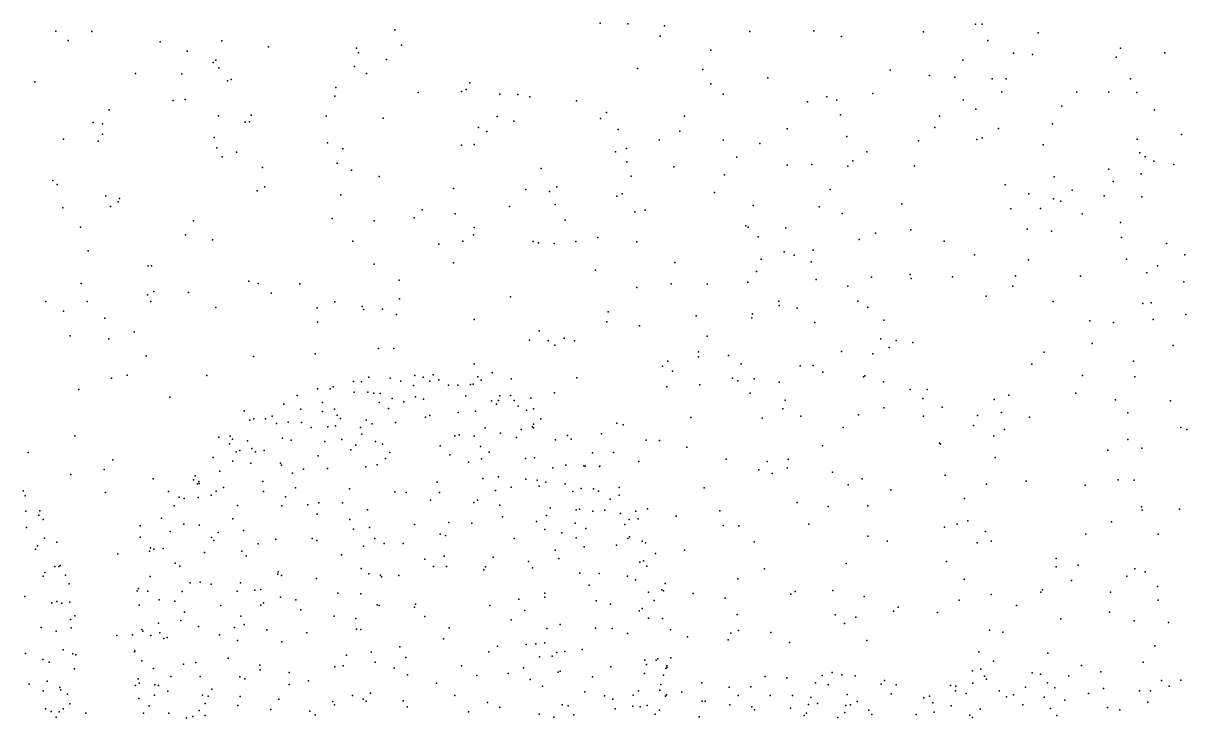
# Model space of a CAD drawing. Header units: metres. Extents: x -23.9 to 23.9, y -28.5 to 28.5.
# Drawn here: x 2.99 to 5.967, y 1.791 to 3.568 of the extents above; entities that cross this region are included whole.
import ezdxf

# ---------------------------------------------------------------- set-up
doc = ezdxf.new("R2010")
doc.units = ezdxf.units.M

msp = doc.modelspace()

# ---------------------------------------------------------------- linework, layer by layer
for p in [(3.0738, 3.5481, -5.0763), (3.1656, 3.5475, 25.5827), (3.9407, 3.5512, -4.7824), (4.4664, 3.5682, 0.5738), (4.5374, 3.5664, 24.7323), (4.6312, 3.562, 22.9051), (4.8496, 3.5475, -26.0953), (5.0133, 3.5486, 0.4394), (5.2934, 3.546, 16.9206), (5.4267, 3.5656, 17.9126), (5.4434, 3.5656, -3.894), (5.5871, 3.5434, 8.7808), (3.1052, 3.5238, -1.2454), (3.3403, 3.5209, -19.9177), (3.4983, 3.5235, -14.6535), (4.6195, 3.5352, 6.2178), (5.0841, 3.5344, 3.0267), (5.4586, 3.5241, 7.4588), (3.4096, 3.4969, -17.9407), (3.6178, 3.5081, 11.9097), (3.8431, 3.5046, 6.4402), (3.8478, 3.4926, 18.2141), (3.9576, 3.5124, -5.2158), (4.7497, 3.4994, 7.7676), (5.5236, 3.4916, 17.3415), (5.5725, 3.4882, 12.6585), (5.7974, 3.5049, 15.3743), (5.911, 3.4923, 24.348), (3.4757, 3.468, 22.451), (3.4826, 3.4738, 6.5406), (3.4908, 3.4538, 13.7063), (3.8373, 3.4575, 1.7436), (3.9197, 3.4757, -21.7308), (5.3944, 3.4734, 3.7398), (5.7867, 3.4817, 14.5468), (3.2772, 3.4395, 7.7618), (3.396, 3.4385, -4.883), (3.5223, 3.4239, 12.9511), (3.8687, 3.44, 17.2864), (4.5618, 3.4522, -7.6729), (4.7292, 3.4503, 8.4812), (4.8956, 3.4287, 22.3494), (5.2081, 3.4479, -10.796), (5.309, 3.4348, -22.2481), (5.3741, 3.4304, 2.0776), (5.4696, 3.4261, 15.5607), (5.5051, 3.4263, 22.7666), (5.8234, 3.4257, 23.5839), (3.0196, 3.4182, 6.6391), (3.5123, 3.4205, -5.9536), (3.7899, 3.404, -15.1556), (4.1238, 3.3986, 22.4494), (4.1326, 3.4157, -22.5042), (4.7491, 3.413, 16.0011), (3.374, 3.3707, 26.573), (3.4044, 3.3731, 21.3022), (3.787, 3.3818, 21.1645), (4.001, 3.3907, -8.6773), (4.1114, 3.3935, 13.1253), (4.2098, 3.3865, -6.743), (4.2552, 3.3861, 24.7928), (4.2864, 3.3803, -5.0217), (4.4053, 3.3696, 23.3195), (4.781, 3.3867, 12.5619), (4.9967, 3.3669, 24.7379), (5.0461, 3.3801, 22.6829), (5.0718, 3.371, 7.4854), (5.164, 3.3882, -2.663), (5.3955, 3.3724, -4.6335), (5.4938, 3.3926, -2.2483), (5.6864, 3.3915, 15.9788), (5.7682, 3.3919, 7.5506), (5.8396, 3.3913, 23.2079), (3.2098, 3.3463, -21.3339), (4.4822, 3.3399, 5.8722), (5.4276, 3.3485, 4.5141), (5.6479, 3.356, 18.2469), (5.8848, 3.3463, -13.5731), (3.1692, 3.314, 21.6579), (3.1929, 3.3106, -17.3896), (3.4896, 3.3315, -1.9208), (3.5582, 3.3151, 25.9597), (3.5687, 3.3159, -6.6818), (3.5735, 3.333, 0.5123), (3.7649, 3.3308, -5.5114), (3.9111, 3.3256, 15.7472), (4.2024, 3.3292, 5.6367), (4.2454, 3.318, 18.4132), (4.4674, 3.3244, 21.7699), (4.6823, 3.3306, -4.2412), (5.0809, 3.3336, 1.7722), (5.3342, 3.3302, 3.2589), (5.6234, 3.3106, -18.9385), (3.1925, 3.2844, -5.5896), (3.4789, 3.2758, 0.995), (4.1549, 3.3017, -1.9372), (4.1762, 3.2913, -1.5751), (4.5125, 3.2966, 11.4637), (4.6702, 3.2917, 8.1361), (4.9449, 3.2984, -13.5159), (5.0976, 3.2783, 8.7525), (5.323, 3.3016, 0.6296), (5.444, 3.275, 17.6672), (5.4856, 3.2986, 4.1433), (5.9541, 3.2835, -21.8327), (3.0933, 3.2717, -7.887), (3.1814, 3.2665, 13.8266), (3.4856, 3.2491, 14.42), (3.7682, 3.2625, -1.3013), (3.8082, 3.2469, 11.5927), (4.1115, 3.2562, 17.6046), (4.144, 3.2582, 6.0862), (4.5335, 3.2473, 16.257), (4.6176, 3.2701, -22.2001), (4.781, 3.2689, 6.4151), (4.8747, 3.2607, -17.8802), (5.2806, 3.2673, 11.6029), (5.4302, 3.2711, 16.7601), (5.6001, 3.2571, 12.33), (5.8401, 3.2715, -9.6672), (3.4994, 3.226, 17.1169), (3.5361, 3.2387, -4.4181), (4.5051, 3.2391, 2.2271), (4.8156, 3.2258, 1.9963), (5.1124, 3.2162, -25.8946), (5.1485, 3.239, -14.0669), (5.8468, 3.237, -19.4505), (5.8609, 3.2262, -11.4044), (5.8829, 3.2154, 6.7475), (3.6026, 3.1992, 14.0434), (3.7932, 3.2104, 22.4737), (3.8296, 3.1925, 13.4961), (4.315, 3.1966, -15.0432), (4.5348, 3.2138, 17.6189), (4.655, 3.2004, 24.948), (4.9448, 3.2051, -14.4874), (5.0075, 3.2064, -10.3901), (5.1003, 3.2025, 6.5317), (5.2706, 3.2032, 11.9465), (5.7682, 3.195, 16.8433), (5.9339, 3.207, 8.397), (3.0657, 3.166, 14.4463), (3.9008, 3.1761, 23.8263), (4.5453, 3.1771, 0.3188), (4.7847, 3.1806, 2.903), (5.6281, 3.175, 22.9598), (5.7793, 3.1635, -25.7148), (5.8505, 3.1833, 24.5826), (3.0768, 3.1553, 17.2062), (3.2016, 3.1263, 6.4826), (3.5889, 3.1397, -26.0599), (3.6086, 3.1498, 12.1772), (3.8031, 3.1294, -14.0413), (4.0913, 3.1453, -1.2715), (4.2758, 3.1426, -4.5091), (4.337, 3.1375, -5.3057), (4.3553, 3.1496, 22.0565), (4.5226, 3.1314, -15.8689), (4.7588, 3.1353, 1.5176), (5.0551, 3.1428, 2.4016), (5.503, 3.1546, 8.7123), (5.5628, 3.1316, -5.0489), (5.6743, 3.1412, -13.186), (5.756, 3.1265, 16.3973), (3.2135, 3.0989, -26.3344), (3.2327, 3.1113, 15.6279), (3.2366, 3.12, 25.5174), (4.2342, 3.0992, -3.5121), (4.3512, 3.1047, -10.013), (4.509, 3.1258, 12.7678), (4.8578, 3.1017, 16.4149), (5.0268, 3.0983, -15.5133), (5.2386, 3.1062, 15.2914), (5.6263, 3.1185, -3.2199), (5.6448, 3.1132, -8.6017), (5.8523, 3.1237, 12.0413), (3.0912, 3.0958, 18.2256), (3.7802, 3.0684, 6.4257), (3.9901, 3.0704, 21.3398), (4.011, 3.0908, -2.3035), (4.0956, 3.0806, 16.1653), (4.5547, 3.0854, -10.7288), (4.5813, 3.0898, 23.0944), (5.0857, 3.0816, 11.173), (5.5174, 3.0934, -17.7767), (5.5926, 3.0939, 17.9774), (5.6998, 3.0801, -19.9648), (3.1366, 3.0466, -5.0262), (3.4261, 3.0627, -1.2742), (3.888, 3.0622, 24.146), (4.1441, 3.0458, 11.4906), (4.3771, 3.0643, 13.2275), (4.8394, 3.0495, 18.2559), (4.8449, 3.0468, 7.9498), (4.9417, 3.0445, 22.9035), (5.2609, 3.04, -10.0052), (5.5589, 3.041, -2.6005), (5.7977, 3.058, -12.1467), (3.4052, 3.0267, 16.2776), (3.4742, 3.0141, -2.2889), (3.8332, 3.0107, 17.4776), (4.1146, 3.0102, 13.6526), (4.1422, 3.0268, 24.8231), (4.2952, 3.0101, 16.5331), (4.4044, 3.0097, -26.0766), (4.4607, 3.0203, -14.2187), (4.5604, 3.0086, 14.6512), (4.8706, 3.022, 12.2376), (5.1289, 3.0149, -4.8689), (5.1711, 3.0307, 1.4039), (5.3467, 3.0108, 24.7932), (5.6211, 3.0361, 11.3616), (5.8002, 3.0199, 3.8004), (3.1562, 2.9861, 15.2301), (4.0533, 3.0026, 23.15), (4.3084, 3.0066, -2.1355), (4.3487, 3.0045, -16.6141), (4.9367, 2.9834, -3.0007), (5.0111, 2.9878, -4.3216), (5.9157, 3.0046, 8.8543), (3.8884, 2.9519, 18.573), (4.0914, 2.9553, 5.8134), (4.6575, 2.9562, 21.5783), (4.8784, 2.9641, 17.8313), (4.963, 2.9751, 1.0472), (5.0065, 2.9577, -2.1122), (5.4238, 2.9754, -22.338), (5.5627, 2.9629, -14.3137), (5.813, 2.9647, 14.5353), (5.8927, 2.9477, -14.6653), (5.9623, 2.9757, -18.4243), (3.3097, 2.9473, -6.8803), (3.3181, 2.9471, 1.0066), (4.4546, 2.9361, -1.6242), (4.8665, 2.933, 7.1377), (5.1605, 2.9181, 16.1796), (5.2592, 2.9253, 20.6948), (5.3681, 2.919, 2.7058), (5.5291, 2.9216, 23.4774), (5.6952, 2.9209, 8.1773), (5.8648, 2.9298, 4.4595), (3.1382, 2.9021, -14.3833), (3.5672, 2.9079, 15.6283), (3.5911, 2.9021, 22.1058), (3.6979, 2.9018, -8.5112), (3.9518, 2.9108, -21.8164), (4.5599, 2.8924, 19.0018), (4.6479, 2.9014, 5.6357), (4.7403, 2.9008, 20.7569), (4.8438, 2.9058, 6.2715), (5.0186, 2.9123, 18.8598), (5.0998, 2.8956, -10.8331), (5.2625, 2.915, 23.0197), (5.5221, 2.8952, 6.7101), (5.96, 2.9067, 23.2382), (3.3076, 2.8733, 17.4511), (3.3244, 2.8814, -15.9705), (3.413, 2.8791, 10.8097), (3.6245, 2.8777, -4.2804), (3.953, 2.863, 15.7221), (4.2372, 2.8681, 17.3605), (5.4536, 2.8694, 12.6654), (3.0479, 2.856, -21.4776), (3.093, 2.8313, 1.389), (3.1539, 2.856, 14.8709), (3.3168, 2.8563, 14.535), (3.4829, 2.8405, 17.9092), (3.7423, 2.8396, 23.78), (3.7872, 2.8555, 12.1755), (3.857, 2.8431, 6.167), (3.861, 2.8353, 21.66), (3.909, 2.8365, 11.8061), (4.4869, 2.8297, -5.0147), (4.9238, 2.8572, -2.4278), (4.9246, 2.8461, -8.1482), (4.9706, 2.8392, 2.7417), (5.1259, 2.8571, -1.7716), (5.1508, 2.8413, 8.233), (5.6251, 2.8563, 24.6498), (5.8546, 2.8512, -22.0003), (5.8763, 2.8529, 17.8155), (3.1984, 2.8132, -1.4306), (3.7434, 2.8031, 14.3542), (3.9452, 2.8232, -5.6198), (4.144, 2.8097, 0.1913), (4.4833, 2.8038, 14.338), (4.7117, 2.8195, 2.3113), (4.8545, 2.8144, -25.8267), (4.8557, 2.8242, -22.1157), (5.0155, 2.8021, -13.0112), (5.1924, 2.8084, 19.4196), (5.7193, 2.8063, 6.2717), (5.78, 2.8022, 2.9185), (5.8813, 2.8099, -9.3348), (5.9646, 2.8226, 12.213), (3.2737, 2.7784, -5.3669), (4.3102, 2.7813, 5.4839), (4.5666, 2.7941, -2.4057), (3.1105, 2.7686, 6.3902), (3.2092, 2.7606, -8.2132), (4.2854, 2.7575, 12.4554), (4.3328, 2.7558, -1.3034), (4.3504, 2.7442, -4.5532), (4.3738, 2.7623, 11.7604), (4.4007, 2.7557, 22.1712), (4.7404, 2.7672, 22.1564), (5.1847, 2.7605, -16.909), (5.2235, 2.756, -3.5593), (5.2665, 2.7515, -23.1762), (5.725, 2.7483, 3.3475), (5.9325, 2.7438, 24.179), (3.3043, 2.7172, 0.3142), (3.5796, 2.7153, 13.9639), (3.7371, 2.7221, 2.1097), (3.8987, 2.7359, -7.1182), (3.9382, 2.7362, 16.3055), (4.7176, 2.7277, 20.1914), (4.7179, 2.7142, 23.0488), (4.795, 2.7179, 7.4562), (5.0841, 2.7286, 21.7851), (5.1639, 2.722, 15.3185), (5.2059, 2.7383, 12.3211), (5.6026, 2.7261, -18.6396), (4.1441, 2.6966, -8.7257), (4.6254, 2.6909, 21.0187), (4.6398, 2.7038, 24.9311), (4.8274, 2.6967, -3.7908), (4.9779, 2.6913, 14.9238), (5.0112, 2.6924, 23.2522), (5.5706, 2.696, 20.6719), (5.8311, 2.7036, 6.703), (3.2156, 2.6604, 11.2962), (3.2556, 2.6675, -4.4359), (3.4598, 2.6666, 26.3117), (3.8352, 2.6518, -12.9451), (3.8553, 2.6507, -12.7519), (3.8745, 2.6625, -12.8362), (3.9292, 2.6604, -12.7627), (3.9564, 2.6525, -12.6964), (3.9922, 2.6666, -12.9027), (4.0134, 2.6628, -12.8124), (4.0305, 2.6525, -12.7378), (4.0391, 2.6686, 22.9878), (4.0532, 2.6556, -12.9395), (4.1529, 2.6637, -15.9928), (4.1621, 2.6552, 18.7204), (4.1897, 2.6734, 13.8376), (4.2383, 2.6583, 12.1245), (4.4065, 2.661, 13.2738), (4.6517, 2.6777, 16.7365), (4.8049, 2.66, 4.6798), (4.8183, 2.6533, 11.0631), (4.8605, 2.6581, 13.0912), (4.9247, 2.6498, -9.1205), (5.0361, 2.6754, 7.9052), (5.1401, 2.6638, -18.1056), (5.1431, 2.6659, 16.4239), (5.1914, 2.6507, -16.0603), (5.7009, 2.6671, 11.2088), (5.8347, 2.6633, 12.6639), (3.1322, 2.6311, -1.8391), (3.7434, 2.6327, -12.8923), (3.7751, 2.6329, -12.9871), (3.7828, 2.6381, -12.7618), (3.837, 2.6242, -13.0715), (3.8716, 2.6244, 17.4873), (3.8875, 2.6212, -12.6298), (3.9032, 2.6211, -13.1024), (3.9889, 2.6411, -13.0531), (4.0781, 2.642, -13.0216), (4.1017, 2.6422, -12.7187), (4.1348, 2.6437, -12.9108), (4.1413, 2.6442, -12.8397), (4.3495, 2.6228, 5.0766), (4.6367, 2.6381, 1.0116), (4.7217, 2.6433, 1.9433), (4.8505, 2.6219, -22.7922), (5.2598, 2.6308, 24.8525), (5.3031, 2.6306, -17.5828), (5.6834, 2.6217, 14.5803), (3.3648, 2.6113, 15.3062), (3.657, 2.5931, -12.7591), (3.691, 2.6153, -12.8437), (3.7559, 2.5973, -12.6401), (3.9004, 2.5976, 5.7028), (3.9341, 2.6083, -12.5779), (3.9639, 2.5992, -2.4112), (3.9934, 2.6119, -13.135), (4.0145, 2.606, -12.5825), (4.1224, 2.6146, -13.0756), (4.1878, 2.602, -13.0457), (4.2006, 2.5931, -12.669), (4.2061, 2.6029, 24.6639), (4.2092, 2.6151, -12.9323), (4.2369, 2.6156, -10.7687), (4.2459, 2.603, -12.8026), (4.2892, 2.6086, 22.6959), (4.9397, 2.6039, 6.975), (5.2918, 2.6083, -2.4957), (5.4748, 2.6052, 19.0122), (5.5117, 2.6166, 20.274), (5.7847, 2.6045, 11.9752), (5.9258, 2.6019, -11.0554), (3.555, 2.5767, 10.5797), (3.6268, 2.563, -12.701), (3.7003, 2.5807, -21.5384), (3.7561, 2.5746, -13.1459), (3.7861, 2.5805, -12.5654), (3.7929, 2.5651, -1.0812), (3.9246, 2.5822, -13.1976), (4.0301, 2.5642, -12.5114), (4.1029, 2.5717, 1.9944), (4.1477, 2.5753, -12.5707), (4.2565, 2.5885, -13.0132), (4.2779, 2.5783, -12.734), (4.2956, 2.5815, -12.8853), (4.934, 2.5811, 17.9963), (4.9799, 2.5631, 14.5718), (5.1276, 2.5661, 12.8827), (5.1922, 2.5843, -1.5208), (5.2933, 2.5627, 8.6085), (5.3414, 2.586, 14.6729), (5.4318, 2.5644, 11.0058), (5.4929, 2.5725, -2.1323), (5.5645, 2.5605, 24.2907), (5.8162, 2.5709, -24.7749), (3.5697, 2.5521, 13.5762), (3.5802, 2.5556, -12.8709), (3.6098, 2.5559, -13.0119), (3.6382, 2.5438, -12.6345), (3.6677, 2.5471, -13.1245), (3.7024, 2.5469, -12.5669), (3.7267, 2.5339, -25.6411), (3.7695, 2.5357, -13.2184), (3.7893, 2.538, -12.5), (3.802, 2.5566, 0.4378), (3.8533, 2.5339, -13.2521), (3.8674, 2.5529, -12.4988), (3.8828, 2.5427, -4.3613), (3.9428, 2.5467, -12.4743), (4.019, 2.5602, -13.2235), (4.1724, 2.5329, -13.2072), (4.2934, 2.5355, -2.3418), (4.2955, 2.5421, -13.0661), (4.2957, 2.5333, -12.6396), (4.3145, 2.5561, -12.9702), (4.5088, 2.5446, 19.6259), (4.5248, 2.5406, -9.6168), (4.6985, 2.5591, -13.8375), (4.881, 2.5573, 25.1277), (5.0877, 2.534, 1.5813), (5.4214, 2.5391, -25.4352), (5.9524, 2.5338, -11.951), (3.1222, 2.5125, 25.3905), (3.4901, 2.5092, 11.0661), (3.5193, 2.5113, -12.884), (3.5255, 2.5042, -12.9622), (3.6538, 2.5068, -13.191), (3.6756, 2.5016, -12.5156), (3.8053, 2.503, -12.4406), (3.8566, 2.5168, 23.3084), (4.094, 2.5124, -13.2762), (4.1053, 2.515, -12.4566), (4.1437, 2.5116, -7.7272), (4.2114, 2.519, -12.5224), (4.2525, 2.5084, -13.1944), (4.2639, 2.5282, -12.5727), (4.3517, 2.5022, -4.7928), (4.3829, 2.5129, -12.7877), (4.392, 2.504, -12.9559), (4.47, 2.5173, 17.4226), (4.5839, 2.5009, 1.3211), (5.4736, 2.5121, 2.3335), (5.5009, 2.5285, 12.6773), (5.8161, 2.5026, 3.9568), (5.9672, 2.5282, -20.3495), (3.5176, 2.4922, -12.7207), (3.5349, 2.4718, -13.088), (3.5439, 2.4748, 25.4702), (3.5641, 2.4995, -12.6528), (3.5749, 2.4797, 2.605), (3.5842, 2.4718, -13.1694), (3.6063, 2.4749, -12.5394), (3.7619, 2.4977, 26.0964), (3.8283, 2.4765, 15.3815), (3.8414, 2.4886, -13.3144), (3.8912, 2.4977, 24.0425), (3.9093, 2.4911, -12.4031), (4.0571, 2.4865, -12.406), (4.16, 2.4853, -13.2818), (4.6183, 2.5002, -7.9271), (4.6879, 2.4834, 5.7281), (5.0355, 2.487, 18.4659), (5.3345, 2.494, 23.1744), (5.3375, 2.4911, 9.1077), (5.7657, 2.4759, 7.952), (5.852, 2.4809, 9.1672), (3.0024, 2.4698, 13.2669), (3.219, 2.4514, 9.5855), (3.4758, 2.4567, -12.9967), (3.526, 2.4475, -12.5977), (3.5725, 2.4424, -5.4168), (3.6479, 2.4426, 17.9278), (3.7451, 2.4615, 6.1791), (3.9174, 2.454, -13.7179), (3.9277, 2.4701, -13.3472), (4.0818, 2.4639, -10.046), (4.1293, 2.4446, -13.3463), (4.1629, 2.4535, -12.4044), (4.1822, 2.4703, 14.9643), (4.2751, 2.4547, -5.2017), (4.2985, 2.4564, -12.503), (4.4468, 2.4689, -12.8585), (4.5006, 2.4695, 11.5801), (4.5656, 2.4467, 15.1026), (4.7885, 2.4524, 12.197), (4.8936, 2.4463, 15.3474), (4.9475, 2.4528, 22.2393), (5.4766, 2.4566, 24.6467), (3.112, 2.4132, -5.1716), (3.197, 2.4263, -25.5478), (3.4933, 2.4221, -13.1186), (3.6512, 2.4371, -8.1608), (3.679, 2.4166, -13.3216), (3.7068, 2.4274, 18.3026), (3.7686, 2.4284, -12.374), (3.867, 2.4332, -13.3745), (3.8959, 2.4384, -12.3525), (4.3455, 2.4301, -13.2106), (4.3787, 2.437, -12.5568), (4.4241, 2.4355, -12.6344), (4.428, 2.4352, -13.0841), (4.4648, 2.4343, -12.7489), (4.4651, 2.4348, -12.974), (4.872, 2.4253, 16.6624), (4.9061, 2.4163, 7.5844), (4.9452, 2.4306, -10.9087), (5.061, 2.4191, 2.1544), (3.3227, 2.4023, 10.0826), (3.4254, 2.3997, -12.7583), (3.4302, 2.41, -12.9519), (3.4363, 2.3898, -13.0421), (3.4393, 2.3952, -6.9478), (3.4401, 2.3907, -15.1698), (3.6029, 2.3954, -13.2778), (4.0492, 2.3939, -13.4019), (4.166, 2.403, 0.597), (4.206, 2.4079, 1.582), (4.2757, 2.4015, -13.309), (4.3051, 2.3992, -8.378), (4.3098, 2.3834, -21.4643), (4.3273, 2.3938, -12.4616), (4.3766, 2.3896, 20.4188), (5.1007, 2.3867, -4.743), (5.1368, 2.4025, 15.7223), (5.3492, 2.4114, 12.2907), (5.4548, 2.3884, 6.7671), (5.5562, 2.3961, -14.1727), (5.7073, 2.3863, 20.6325), (5.7919, 2.3998, -13.2454), (5.8324, 2.3993, 4.9181), (2.9901, 2.3713, -13.3815), (2.995, 2.3592, -13.5875), (3.2009, 2.3674, -4.0965), (3.3615, 2.3698, 13.3213), (3.3887, 2.3556, -12.9271), (3.4018, 2.3524, -12.7051), (3.4376, 2.3543, -12.6214), (3.4708, 2.3605, -13.1694), (3.4841, 2.371, -12.5497), (3.5021, 2.3805, -1.246), (3.6048, 2.3703, -12.422), (3.6611, 2.3563, -12.3686), (3.6865, 2.379, 14.8456), (3.8248, 2.377, 1.1023), (3.941, 2.369, -13.4301), (3.9697, 2.3678, 15.7999), (4.0548, 2.3675, 5.1535), (4.1983, 2.3721, -16.9631), (4.2385, 2.3813, -12.3801), (4.396, 2.3698, 20.944), (4.4179, 2.3777, -12.5373), (4.4495, 2.377, 25.0692), (4.462, 2.3709, -13.1142), (4.5145, 2.3607, -12.7362), (4.5149, 2.3804, -12.8336), (4.7323, 2.3796, 14.3463), (5.2099, 2.3743, -15.5745), (5.3983, 2.3522, 20.057), (3.3765, 2.3334, -12.7762), (3.5385, 2.3344, -13.2744), (3.6515, 2.3333, -13.3701), (3.7183, 2.3359, -13.3978), (3.7463, 2.3411, 4.7785), (3.8072, 2.3406, -13.4305), (3.8713, 2.3232, -12.2749), (4.0322, 2.3474, -12.2898), (4.143, 2.3416, -12.3106), (4.1528, 2.3474, -13.4081), (4.2094, 2.3351, -12.3332), (4.3383, 2.3281, -13.3197), (4.4049, 2.3228, -13.2585), (4.4135, 2.325, -12.479), (4.478, 2.3224, -12.5678), (4.4915, 2.3507, -12.6468), (4.5872, 2.3257, -24.8392), (4.9707, 2.3416, 5.8609), (5.0493, 2.3317, 8.6708), (5.1512, 2.3333, 11.0054), (5.8515, 2.3307, -16.688), (5.8533, 2.3222, 3.4134), (5.9484, 2.325, 8.2473), (2.997, 2.3198, -13.6736), (3.0297, 2.3093, -13.3564), (3.0329, 2.3205, -13.4322), (3.0411, 2.2982, -13.5632), (3.3441, 2.3015, -12.8535), (3.5261, 2.2999, -12.4303), (3.7419, 2.3122, -12.3027), (3.8257, 2.2984, 24.3531), (4.2162, 2.3055, -13.4115), (4.3031, 2.2934, 19.4941), (4.329, 2.3087, 18.6509), (4.4471, 2.3196, -1.3022), (4.5187, 2.314, 13.3695), (4.5407, 2.2981, -13.0496), (4.5574, 2.3198, -12.8916), (4.5635, 2.2997, 5.406), (4.6607, 2.3066, 11.2866), (4.7723, 2.3206, 6.4554), (5.4074, 2.2945, -11.0093), (5.7744, 2.2925, 11.464), (2.9986, 2.2782, -13.2072), (3.2892, 2.2824, 14.5753), (3.3663, 2.268, -13.0683), (3.4011, 2.2863, -12.5936), (3.4406, 2.2839, -12.5221), (3.4889, 2.2651, 22.9997), (3.5537, 2.2704, -13.3408), (3.8348, 2.2733, -13.4776), (3.876, 2.2782, 21.6531), (3.9914, 2.2851, 18.4852), (4.0793, 2.2909, -12.2572), (4.1383, 2.2893, -13.4546), (4.3243, 2.2727, -13.3673), (4.3684, 2.2644, 6.7483), (4.4026, 2.2888, 16.6644), (4.4292, 2.2755, 14.0328), (4.5297, 2.2857, -2.6577), (4.7809, 2.2833, 18.0677), (4.8214, 2.2819, -1.3649), (5.0004, 2.2862, -14.1058), (5.3471, 2.2787, -9.8785), (5.38, 2.286, -16.3325), (5.4524, 2.2673, -2.4248), (3.0443, 2.2505, -13.6532), (3.0759, 2.2399, -13.4678), (3.2894, 2.253, 26.6268), (3.4721, 2.2522, -2.1035), (3.4774, 2.2447, -13.2781), (3.5909, 2.2363, 9.7545), (3.6363, 2.248, -12.3163), (3.7291, 2.2495, -13.4528), (3.7412, 2.2447, -12.267), (3.89, 2.2493, -12.2339), (3.9137, 2.2373, -5.1324), (3.9622, 2.2372, -4.7819), (4.0565, 2.2608, -13.485), (4.0702, 2.2576, 21.2136), (4.2462, 2.2497, -12.2983), (4.4052, 2.2511, -12.4102), (4.5374, 2.2499, -13.1162), (4.5412, 2.254, -12.624), (4.5738, 2.2428, 22.471), (4.5826, 2.2388, -13.0014), (4.8603, 2.2415, -13.5357), (5.1514, 2.2559, 23.0043), (5.2007, 2.2425, 21.3749), (5.4309, 2.239, 5.7857), (5.4664, 2.2426, -4.0384), (5.7093, 2.2604, 2.3965), (5.8937, 2.261, 14.8049), (3.0211, 2.2224, -13.738), (3.0265, 2.2312, 11.3771), (3.2322, 2.2103, 6.4688), (3.3131, 2.217, -15.6094), (3.316, 2.2256, -12.8306), (3.3246, 2.2221, -12.9794), (3.3481, 2.2238, -12.6592), (3.454, 2.2141, -12.4614), (3.5495, 2.2171, 22.5902), (3.5608, 2.2057, -12.3524), (3.8048, 2.2083, -12.2298), (3.8604, 2.2301, -15.5085), (4.0673, 2.2046, 17.6577), (4.351, 2.2202, -12.3557), (4.4251, 2.2283, -13.3067), (4.5081, 2.2325, -13.1897), (4.6081, 2.2115, -12.8584), (4.6823, 2.2198, 1.1071), (3.071, 2.1782, -13.2939), (3.0808, 2.178, -13.621), (3.0848, 2.1802, -13.3632), (3.3789, 2.1863, -13.1755), (3.3903, 2.1789, -12.5307), (4.0178, 2.1964, -12.2142), (4.04, 2.1778, -13.5165), (4.073, 2.1783, -24.0682), (4.1727, 2.177, -12.2405), (4.1922, 2.2016, 19.1726), (4.2826, 2.1911, -13.4316), (4.2934, 2.1746, -12.2959), (4.3605, 2.1982, -13.3738), (4.568, 2.1892, -12.625), (4.5772, 2.1927, -13.0723), (4.5855, 2.1791, 18.4085), (5.0957, 2.1861, 14.6061), (5.3526, 2.1908, 2.2213), (5.6334, 2.1983, -20.3369), (5.6335, 2.177, 11.9625), (5.6898, 2.1812, 23.4151), (3.0407, 2.153, -13.7596), (3.0452, 2.1628, -13.2062), (3.0981, 2.1555, -13.5411), (3.3145, 2.1525, -13.0445), (3.6411, 2.1583, 23.3863), (3.6422, 2.164, -13.4489), (3.6512, 2.1548, -12.2677), (3.7408, 2.1473, 3.2459), (3.8545, 2.1732, 24.6768), (3.8744, 2.1589, 25.8196), (3.9042, 2.1556, 18.0869), (3.9065, 2.1515, -13.5292), (3.9512, 2.1551, -12.1937), (4.1684, 2.1692, -13.4905), (4.4141, 2.1606, -12.3757), (4.4637, 2.1599, -12.4313), (4.5359, 2.1537, -12.5307), (4.557, 2.1438, -13.1717), (4.8186, 2.1462, 12.0326), (4.887, 2.1717, -9.7531), (5.3981, 2.1453, 25.0331), (5.8139, 2.1533, -4.8068), (5.834, 2.1717, 4.0796), (5.8609, 2.164, -5.3403), (3.1074, 2.1338, -13.4185), (3.2813, 2.1159, -12.898), (3.2852, 2.1219, -12.8012), (3.3086, 2.1146, -12.6716), (3.3963, 2.114, -13.2361), (3.4174, 2.1363, -12.467), (3.4431, 2.1375, -13.2957), (3.4713, 2.1325, -12.3935), (3.5373, 2.1153, -1.5773), (3.5462, 2.1364, 0.2611), (3.5825, 2.1177, -12.3041), (3.5979, 2.1192, 10.1141), (4.4382, 2.1302, -13.3403), (4.6237, 2.1179, -12.9913), (4.6284, 2.1154, -12.7746), (4.6322, 2.1348, -12.8927), (4.9651, 2.114, -21.9633), (5.0617, 2.1168, -15.057), (5.598, 2.1179, 7.0474), (5.672, 2.1423, -2.0644), (5.8923, 2.1271, -22.1497), (2.994, 2.1015, -13.8524), (3.0633, 2.0847, -13.2096), (3.0761, 2.0882, -13.6978), (3.0888, 2.0845, -13.2811), (3.1094, 2.087, -13.5613), (3.338, 2.0926, -13.1448), (3.3782, 2.0897, 11.0755), (3.6045, 2.0849, 2.3699), (3.6484, 2.0999, 6.4967), (3.6872, 2.0931, -12.2396), (3.7951, 2.1102, -8.7441), (3.8537, 2.1081, 0.7159), (4.2579, 2.0943, -12.2502), (4.3243, 2.0992, -13.4317), (4.325, 2.1096, -12.297), (4.4559, 2.0899, -12.3981), (4.5902, 2.1124, -13.1037), (4.6048, 2.0911, -12.6567), (4.7039, 2.1085, 16.5401), (4.7861, 2.0966, 20.0073), (4.9541, 2.107, 18.4439), (5.1422, 2.1015, 13.4076), (5.3845, 2.0918, 18.6894), (5.4665, 2.1064, 7.661), (5.5935, 2.1121, 4.9801), (5.7725, 2.1122, 7.3674), (5.8938, 2.0922, -1.4647), (3.2868, 2.0793, -12.9823), (3.4026, 2.0611, -12.4705), (3.4957, 2.0785, -13.366), (3.5982, 2.079, -13.8388), (3.7002, 2.0675, 13.921), (3.896, 2.08, -13.5408), (3.9008, 2.0779, -12.1851), (3.9908, 2.074, -8.2635), (3.994, 2.0814, -13.5437), (4.1842, 2.0783, -12.222), (4.2734, 2.0653, -13.472), (4.4923, 2.0817, -13.2819), (4.5665, 2.0647, -13.179), (4.574, 2.0708, 25.2057), (4.8172, 2.0551, -25.5786), (5.0674, 2.0545, 7.5453), (5.2166, 2.064, 9.3873), (5.2289, 2.0743, 19.6512), (5.3295, 2.0599, -13.7634), (5.5312, 2.0782, 11.3464), (5.7697, 2.061, 23.7515), (3.111, 2.0423, -13.3534), (3.1219, 2.0516, -13.4586), (3.3358, 2.033, -25.9098), (3.3935, 2.0397, -13.2476), (3.4384, 2.0247, -13.315), (3.547, 2.0505, -12.3191), (3.5555, 2.0296, -7.5932), (3.7859, 2.0505, -13.5271), (3.8408, 2.0447, 23.7679), (4.0176, 2.0501, -12.1821), (4.2386, 2.0418, -13.8056), (4.3643, 2.0294, -12.3128), (4.5901, 2.0456, -12.6001), (4.6262, 2.0446, -13.0244), (5.0919, 2.0321, 5.6437), (5.1208, 2.0485, -22.8883), (5.6451, 2.0438, 20.4505), (5.8331, 2.0387, 3.6984), (5.9209, 2.0348, -10.764), (3.0357, 2.0219, -13.1353), (3.0743, 2.0128, -13.2165), (3.1125, 2.0208, -13.6001), (3.2299, 2.0017, 13.3263), (3.2694, 2.0031, -12.9046), (3.2939, 2.0168, -12.6813), (3.2964, 2.0127, -5.283), (3.3169, 2.0016, -12.6107), (3.3396, 2.0086, -13.1739), (3.3579, 1.9959, -12.521), (3.4924, 2.0033, -12.3531), (3.5308, 2.0218, -13.4005), (3.6136, 2.0162, -12.2677), (3.7155, 2.0083, -13.5072), (3.8425, 2.0179, -12.1848), (3.854, 2.017, -13.5433), (4.0796, 2.0213, 2.0469), (4.3297, 2.0197, 16.3703), (4.4546, 2.0203, -13.3401), (4.4968, 2.0192, -12.4381), (4.5359, 2.0069, -13.235), (4.6459, 2.0162, -12.897), (4.6897, 1.9979, 11.6701), (4.801, 2.0076, 6.2657), (4.8205, 2.0145, 15.7751), (4.9029, 2.0089, 9.0658), (5.4621, 2.0148, -19.5485), (5.4966, 2.0097, 8.076), (3.0924, 1.9649, -13.6829), (3.3501, 1.9936, -23.2468), (3.5381, 1.989, 14.3094), (3.6513, 1.9854, -13.4868), (3.954, 1.9725, -12.1686), (4.0651, 1.993, -13.5457), (4.2036, 1.9738, 6.8242), (4.2768, 1.9783, -12.2463), (4.3017, 1.9805, -13.4647), (4.3247, 1.9828, 21.1209), (4.4203, 1.9657, -12.3482), (4.7939, 1.9907, 5.3388), (4.951, 1.9835, 14.1067), (5.1483, 1.9884, 4.8659), (5.8856, 1.9749, 24.2013), (2.996, 1.9556, -13.8703), (3.0405, 1.9398, 14.53), (3.1171, 1.9548, -13.5766), (3.1246, 1.9516, -13.4376), (3.2744, 1.9599, -12.772), (3.2752, 1.9624, -12.9635), (3.2934, 1.9363, -12.6842), (3.5143, 1.9435, -13.39), (3.8174, 1.9515, 5.1071), (3.8802, 1.9585, -1.1952), (3.969, 1.9453, -13.5542), (4.1815, 1.9593, -12.2118), (4.3113, 1.9469, -16.2579), (4.3437, 1.9488, 7.3506), (4.3555, 1.958, -25.9381), (4.3755, 1.9601, -13.4106), (4.5806, 1.9385, -12.5647), (4.6093, 1.9381, 22.3258), (4.6136, 1.9415, -13.0695), (4.6473, 1.9446, -12.8872), (5.4356, 1.9599, 5.3634), (5.473, 1.9354, 24.3115), (5.6115, 1.9565, -19.0703), (3.0565, 1.9333, -13.7741), (3.121, 1.9158, -13.503), (3.3231, 1.9172, -12.6061), (3.4004, 1.9282, -12.4671), (3.4317, 1.9322, 10.3747), (3.5953, 1.9254, -1.9041), (3.5962, 1.9133, -12.284), (3.6708, 1.9068, -12.2404), (3.7877, 1.9216, -12.1974), (3.8086, 1.9238, -13.5362), (3.8902, 1.9334, -12.1802), (3.9394, 1.9175, 3.0226), (4.1111, 1.9241, -12.1911), (4.2701, 1.9188, -13.4771), (4.3587, 1.9078, -12.3119), (4.3643, 1.9103, 24.992), (4.4933, 1.921, -13.2899), (4.5847, 1.9273, -14.3137), (4.6345, 1.9172, -1.182), (4.637, 1.9234, -12.957), (4.637, 1.9192, -12.7728), (5.0603, 1.9065, 19.2292), (5.4192, 1.9111, -24.7825), (5.4407, 1.9156, 19.2104), (5.572, 1.9061, 13.0642), (5.6982, 1.9245, -1.1994), (5.7477, 1.9081, 18.966), (5.8557, 1.9335, 12.8577), (3.0056, 1.8771, -13.1045), (3.0515, 1.8846, -13.1728), (3.2837, 1.8906, -12.9663), (3.2864, 1.8796, -12.7472), (3.3677, 1.8964, -13.206), (3.4429, 1.8967, -12.4129), (3.5441, 1.8956, 24.603), (3.557, 1.8903, -13.4121), (3.6708, 1.8757, 1.2942), (3.7202, 1.8854, 9.6967), (3.9734, 1.9008, -12.178), (4.0479, 1.8797, 21.4953), (4.1505, 1.8987, -13.5189), (4.2307, 1.9038, -2.4343), (4.2869, 1.889, -12.2645), (4.4464, 1.8956, -13.3421), (4.5795, 1.9042, -13.1534), (4.6215, 1.8759, -13.0256), (4.628, 1.8999, 16.051), (4.7261, 1.8807, -16.9407), (4.8885, 1.8964, 19.2374), (4.9442, 1.8928, 19.1514), (5.0169, 1.8804, 19.4533), (5.0347, 1.8991, 19.1378), (5.0848, 1.9008, 19.3101), (5.1191, 1.8986, 5.2405), (5.1854, 1.8766, 19.4031), (5.1937, 1.8862, 19.2201), (5.4197, 1.8791, 23.1709), (5.4496, 1.8971, 2.0694), (5.4552, 1.8895, -22.3107), (5.5933, 1.9025, -2.3211), (5.6112, 1.8801, 19.0324), (5.6653, 1.8982, 18.9336), (5.9024, 1.8865, 19.0754), (5.9519, 1.8875, 18.9178), (3.0414, 1.8596, -13.7852), (3.0835, 1.8681, -13.2681), (3.0861, 1.8621, -13.6671), (3.1035, 1.851, -13.5918), (3.277, 1.8737, -12.8906), (3.326, 1.8487, -22.1215), (3.3266, 1.8751, -13.1161), (3.3362, 1.8732, 6.4918), (3.3604, 1.8593, -12.5388), (3.4488, 1.8491, 18.9981), (3.463, 1.8464, 22.7116), (3.4729, 1.8644, -13.341), (3.8322, 1.8475, -25.9286), (3.8786, 1.8539, -12.1905), (4.0943, 1.8481, 2.3412), (4.3187, 1.8717, 6.5219), (4.4274, 1.8569, -12.3713), (4.477, 1.8471, -13.2976), (4.5506, 1.8485, -13.1927), (4.5642, 1.8598, -12.5514), (4.6189, 1.8615, 1.0793), (4.6331, 1.846, -12.8117), (4.6356, 1.8497, -12.8959), (4.675, 1.8566, 18.6019), (4.7966, 1.8689, 19.2706), (4.8198, 1.8478, 19.4459), (4.8515, 1.8704, 19.0998), (4.9017, 1.8477, 19.5078), (4.9586, 1.8482, 18.9881), (5.05, 1.8755, 19.0529), (5.0986, 1.8508, 19.515), (5.2106, 1.8523, 19.0641), (5.2235, 1.8749, 19.3008), (5.3094, 1.8462, 19.2256), (5.3631, 1.8734, 1.5338), (5.3757, 1.86, 4.4828), (5.3761, 1.872, -25.6643), (5.4028, 1.8534, 14.8704), (5.4874, 1.8596, 9.5224), (5.5243, 1.8495, 19.0315), (5.5543, 1.869, 18.9503), (5.6293, 1.8675, 18.7706), (5.7158, 1.8528, 19.207), (5.7541, 1.8654, 18.721), (5.846, 1.8597, 18.7147), (5.8748, 1.8598, 19.1802), (5.9222, 1.8714, 18.7733), (3.1089, 1.8263, -13.4243), (3.2856, 1.8405, 8.8799), (3.3125, 1.8218, -12.6714), (3.4559, 1.8276, 23.0828), (3.5395, 1.8227, -13.3889), (3.5448, 1.8452, -12.3298), (3.644, 1.8384, -13.4653), (3.7824, 1.8325, 24.8688), (3.7869, 1.8237, -12.2097), (3.8599, 1.8388, -13.5324), (3.8674, 1.8338, 1.6871), (3.9623, 1.8339, -13.5425), (3.9721, 1.8193, -12.1887), (4.178, 1.8297, -13.501), (4.2099, 1.8179, -12.2407), (4.3691, 1.8238, -12.3323), (4.3841, 1.8212, -13.3829), (4.4984, 1.8387, -12.4615), (4.5496, 1.8208, 19.5041), (4.569, 1.8191, 20.3906), (4.5862, 1.8224, -12.6224), (4.7272, 1.8332, 19.3644), (4.7353, 1.8333, 19.126), (4.798, 1.8237, 19.0232), (4.8545, 1.8193, 18.9562), (4.9991, 1.825, 13.2318), (5.0051, 1.8425, 19.5576), (5.0226, 1.827, 14.5301), (5.0948, 1.8222, 18.6408), (5.1068, 1.8236, 20.1196), (5.1242, 1.8327, 25.1531), (5.2946, 1.842, 19.3669), (5.3171, 1.829, 19.1062), (5.3641, 1.8211, 19.2944), (5.5059, 1.8443, 18.8848), (5.5476, 1.8243, 6.7678), (5.602, 1.8436, 19.1741), (5.6554, 1.8359, 18.6711), (5.7647, 1.8172, 18.6099), (5.8673, 1.8308, 19.2613), (3.047, 1.8142, 18.7847), (3.0613, 1.8066, -13.7048), (3.0745, 1.7926, 19.4614), (3.0821, 1.8059, -19.0562), (3.0923, 1.8135, -13.3199), (3.1498, 1.8029, 10.6386), (3.2974, 1.8023, -12.9484), (3.3623, 1.803, -13.17), (3.4077, 1.791, -12.4988), (3.4244, 1.7938, -13.2534), (3.4398, 1.8096, 26.5129), (3.4552, 1.7965, -21.6656), (3.6234, 1.8124, 3.5101), (3.7237, 1.808, 26.2651), (3.7374, 1.7986, -13.4904), (4.1297, 1.806, -12.2163), (4.31, 1.8001, -12.3007), (4.348, 1.7921, -23.7045), (4.3991, 1.7984, 18.9536), (4.505, 1.8137, 9.2718), (4.6072, 1.7998, -13.0226), (4.6184, 1.8104, -12.7528), (4.7192, 1.7935, 19.4856), (4.8614, 1.8109, 19.5754), (4.9536, 1.8153, -2.5543), (4.9879, 1.7964, 18.8878), (4.9946, 1.8023, -17.4638), (5.0741, 1.7916, 19.6299), (5.0922, 1.8041, -26.1817), (5.1535, 1.8106, 18.9277), (5.1617, 1.7994, 19.6006), (5.2749, 1.7989, 18.9885), (5.3209, 1.8054, 19.4636), (5.4122, 1.7979, 19.0293), (5.4186, 1.792, 19.2265), (5.439, 1.8131, 19.1331), (5.6184, 1.8144, 19.2635), (5.635, 1.7965, 3.4506), (5.7959, 1.8111, 19.3057)]:
    msp.add_point(p)

doc.saveas('drawing.dxf')
